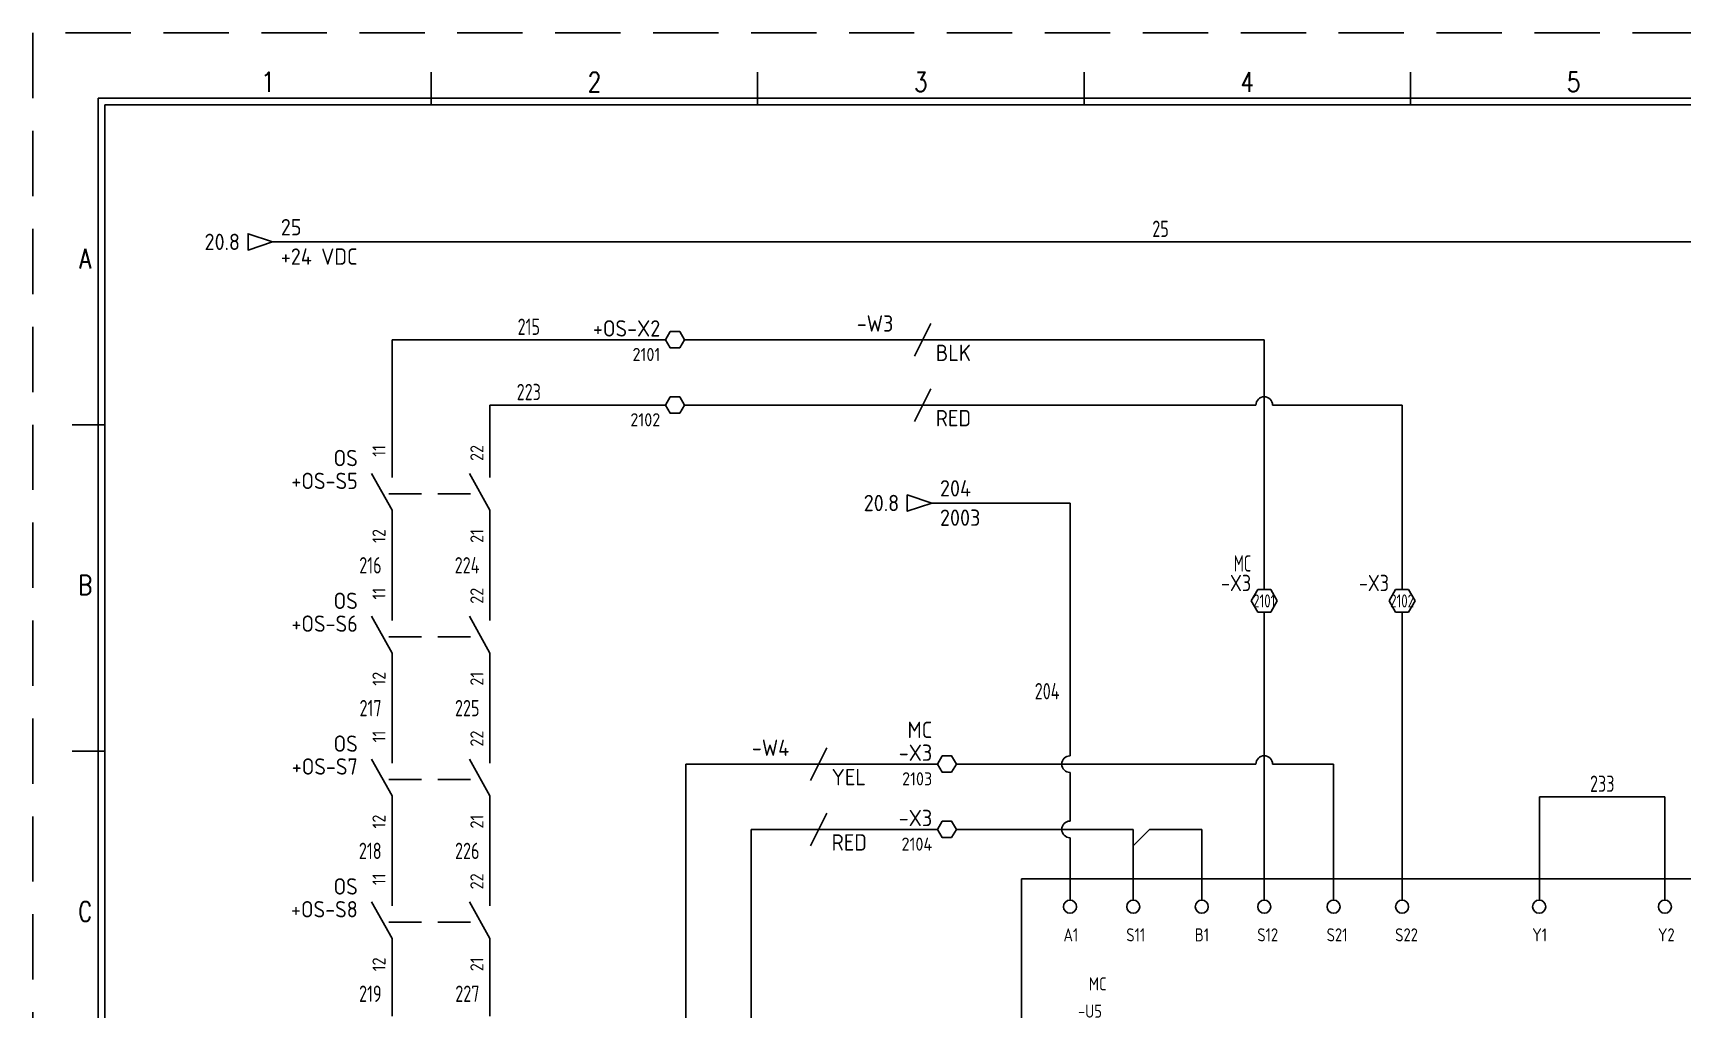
# Model space of a CAD drawing. Header units: millimetres. Extents: x 0 to 420, y 0 to 297.
# Drawn here: x 0 to 252.6, y 147.5 to 297 of the extents above; entities that cross this region are included whole.
import ezdxf
from ezdxf.enums import TextEntityAlignment as Align

# ---------------------------------------------------------------- set-up
doc = ezdxf.new("R2010")
doc.units = ezdxf.units.MM
doc.header["$LTSCALE"] = 10
doc.linetypes.add('DASHED', pattern=[0.75, 0.5, -0.25])
doc.linetypes.add('DASHEDX2', pattern=[1.5, 1, -0.5])
doc.layers.get('0').update_dxf_attribs({"linetype": 'CONTINUOUS'})
for name, color, linetype in [('BLK_1.0mm^2', 7, 'CONTINUOUS'), ('BLK_16.0mm^2', 9, 'CONTINUOUS'), ('BLU_1.0mm^2', 5, 'CONTINUOUS'), ('COMMENT', 4, 'CONTINUOUS'), ('DESC', 150, 'CONTINUOUS'), ('GRY_1.5mm^2', 9, 'CONTINUOUS'), ('LINK', 9, 'DASHED'), ('LOC', 8, 'CONTINUOUS'), ('MISC', 7, 'CONTINUOUS'), ('RED_0.5mm^2', 1, 'CONTINUOUS'), ('RED_1.0mm^2', 1, 'CONTINUOUS'), ('SYMS', 7, 'CONTINUOUS'), ('TAGS', 150, 'CONTINUOUS'), ('TERMS', 123, 'CONTINUOUS'), ('WIRENO', 72, 'CONTINUOUS'), ('WIREREF_DEST', 52, 'CONTINUOUS'), ('XREF', 7, 'CONTINUOUS'), ('YEL_1.0mm^2', 2, 'CONTINUOUS'), ('ZUWAKU', 7, 'CONTINUOUS')]:
    doc.layers.add(name, color=color, linetype=linetype)
doc.styles.get("Standard").update_dxf_attribs({"font": 'romans', "width": 0.8, "bigfont": 'extfont'})
doc.styles.add('WD_IEC', font='isocp2.shx', dxfattribs={"width": 0.9, "height": 4, "bigfont": 'extfont2.shx'})

# ---------------------------------------------------------------- blocks, each defined once
blk = doc.blocks.new('VDV1_28')
for centre in [(14.88, 72.25), (34.25, 72.25), (55.25, 72.25), (74.38, 72.25), (95.62, 72.25), (116.62, 72.25), (158.62, 72.25), (197.12, 72.25), (256.5, 72.25), (277.38, 72.25), (319.62, 72.25), (14.88, 8.5), (34, 8.5), (74.75, 8.5), (96, 8.5), (117, 8.5), (158.75, 8.5), (197.5, 8.5), (217.88, 8.5), (237.12, 8.5), (256.25, 8.5), (277.5, 8.5), (320, 8.5)]:
    blk.add_circle(centre, 2)
at = {"layer": 'BLK_16.0mm^2'}
blk.add_line((197.5, 6.5), (197.5, 6.5), dxfattribs=at)
at = {"layer": 'SYMS'}
for p, q in [((0, 80.75), (337, 80.75)), ((0, 0), (0, 80.75)), ((337, 80.75), (337, 0)), ((337, 0), (0, 0))]:
    blk.add_line(p, q, dxfattribs=at)
at = {"style": 'WD_IEC', "flags": 1}
for tag, p, height in [('X4TERM01', (12.88, 72.25), 0.256), ('X2TERM01', (14.88, 74.25), 0.256), ('X2TERM02', (34.25, 74.25), 0.256), ('X2TERM03', (55.25, 74.25), 0.256), ('X2TERM04', (74.38, 74.25), 0.256), ('X2TERM05', (95.62, 74.25), 0.256), ('X2TERM06', (116.62, 74.25), 0.256), ('X2TERM07', (158.62, 74.25), 0.256), ('X2TERM08', (197.12, 74.25), 0.256), ('X2TERM09', (256.5, 74.25), 0.256), ('X2TERM10', (277.38, 74.25), 0.256), ('X2TERM11', (319.62, 74.25), 0.256), ('X1TERM11', (321.62, 72.25), 0.256), ('XXX', (194.24, 36.51), 0.005), ('X4TERM12', (12.88, 8.5), 0.256), ('X8TERM12', (14.88, 6.5), 0.256), ('X8TERM13', (34, 6.5), 0.256), ('X8TERM14', (74.75, 6.5), 0.256), ('X8TERM15', (96, 6.5), 0.256), ('X8TERM16', (117, 6.5), 0.256), ('X8TERM17', (158.75, 6.5), 0.256), ('X8TERM18', (197.5, 6.5), 0.256), ('X8TERM19', (217.88, 6.5), 0.256), ('X8TERM20', (237.12, 6.5), 0.256), ('X8TERM21', (256.25, 6.5), 0.256), ('X8TERM22', (277.5, 6.5), 0.256), ('X8TERM23', (320, 6.5), 0.256), ('X1TERM23', (322, 8.5), 0.256), ('FAMILY', (0, 0), 0.02), ('CAT', (0, 0), 0.02), ('MFG', (0, 0), 0.02), ('ASSYCODE', (0, 0), 0.02)]:
    blk.add_attdef(tag, p, '', height=height, dxfattribs=at)
at = {"style": 'WD_IEC'}
for tag, p in [('DESC1', (345.5, 44.62)), ('DESC2', (345.5, 38.25)), ('INST', (346.29, 29.39)), ('LOC', (347.11, 23.3))]:
    blk.add_attdef(tag, p, '', height=4, dxfattribs=at)
blk.add_attdef('TAG1', text='', height=4, dxfattribs=at).set_placement((21, 38.25), align=Align.CENTER)
at = {"layer": 'SYMS', "style": 'WD_IEC'}
for tag, p in [('TERM01', (12.88, 61.62)), ('TERM02', (32.12, 61.62)), ('TERM03', (53.12, 61.62)), ('TERM04', (72.25, 61.62)), ('TERM05', (93.5, 61.62)), ('TERM06', (114.5, 61.62)), ('TERM07', (156.5, 61.62)), ('TERM08', (195, 61.62)), ('TERM09', (247.95, 61.62)), ('TERM10', (268.83, 61.62)), ('TERM11', (310.62, 61.62)), ('TERM12', (10.62, 14.88)), ('TERM13', (29.75, 14.88)), ('TERM14', (63.88, 14.88)), ('TERM15', (92.12, 14.88)), ('TERM16', (113.12, 14.88)), ('TERM17', (156.62, 14.88)), ('TERM18', (195.38, 14.88)), ('TERM19', (214.27, 14.88)), ('TERM20', (233.52, 14.88)), ('TERM21', (253.43, 14.88)), ('TERM22', (274.08, 14.88)), ('TERM23', (317.88, 14.88))]:
    blk.add_attdef(tag, p, '', height=4, dxfattribs=at)
blk = doc.blocks.new('VSW21')
for p, q in [((0, 7.5), (0, 2.5)), ((0, -2.5), (-3.125, 3.125)), ((0, -2.5), (0, -7.5))]:
    blk.add_line(p, q)
at = {"style": 'WD_IEC'}
for tag, p in [('INST', (-5.25, 7.75)), ('LOC', (-5.25, 4.25)), ('TAG2', (-5.25, 0.75)), ('XREF', (-5.25, -3.75)), ('DESC1', (-5.25, -7.6)), ('DESC2', (-5.25, -11.1)), ('DESC3', (-5.25, -14.6))]:
    blk.add_attdef(tag, text='', height=2.5, dxfattribs=at).set_placement(p, align=Align.RIGHT)
at = {"style": 'WD_IEC', "flags": 1}
for tag, p, height in [('X2TERM01', (0, 7.5), 0.32), ('X4LINK', (-2, 0), 0.32), ('X1LINK', (-0.5, 0), 0.32), ('CONTACT', (4, -3.5), 1), ('FAMILY', (4, -5), 1), ('X8TERM02', (0, -7.5), 0.32)]:
    blk.add_attdef(tag, p, '', height=height, dxfattribs=at)
at = {"style": 'WD_IEC'}
blk.add_attdef('TERM01', text='', height=2, rotation=90, dxfattribs=at).set_placement((-1, 7.5), align=Align.RIGHT)
blk.add_attdef('TERM02', (-1, -7.5), '', height=2, rotation=90, dxfattribs=at)
blk = doc.blocks.new('VSW11')
for p, q in [((0, 7.5), (0, 2.5)), ((0, -2.5), (-3.125, 3.125)), ((0, -2.5), (0, -7.5))]:
    blk.add_line(p, q)
at = {"style": 'WD_IEC'}
for tag, p in [('INST', (-5.25, 7.75)), ('LOC', (-5.25, 4.25)), ('TAG1', (-5.25, 0.75)), ('DESC1', (-5.25, -12.85)), ('DESC2', (-5.25, -16.35)), ('DESC3', (-5.25, -19.85))]:
    blk.add_attdef(tag, text='', height=2.5, dxfattribs=at).set_placement(p, align=Align.RIGHT)
at = {"style": 'WD_IEC', "flags": 1}
for tag, p, height in [('X2TERM01', (0, 7.5), 0.32), ('CONTACT', (0.5, 4.5), 1), ('X1LINK', (-0.5, 0), 0.32), ('ASSYCODE', (1, -4), 1), ('FAMILY', (1, -5.5), 1), ('X8TERM02', (0, -7.5), 0.32), ('CATDESC', (1, -7), 1)]:
    blk.add_attdef(tag, p, '', height=height, dxfattribs=at)
at = {"style": 'WD_IEC'}
blk.add_attdef('TERM01', text='', height=2, rotation=90, dxfattribs=at).set_placement((-1, 7.5), align=Align.RIGHT)
blk.add_attdef('TERM02', (-1, -7.5), '', height=2, rotation=90, dxfattribs=at)
at = {"style": 'WD_IEC', "flags": 9}
for tag, p in [('MFG', (-5.75, -2.75)), ('CAT', (-5.75, -5.25))]:
    blk.add_attdef(tag, text='', height=1.5, dxfattribs=at).set_placement(p, align=Align.RIGHT)
at = {"lineweight": 15, "style": 'WD_IEC'}
blk.add_attdef('XREF', text='', height=2.5, dxfattribs=at).set_placement((-5.25, -8.85), align=Align.RIGHT)
blk = doc.blocks.new('HW02')
for p, q in [((-1.25, -2.5), (1.25, 2.5)), ((1.25, 0), (-1.25, 0))]:
    blk.add_line(p, q)
at = {"style": 'WD_IEC', "flags": 1}
for tag, height, p in [('INST', 2.5, (-4.5, 8.25)), ('LOC', 2.5, (-4.5, 4.75)), ('XREF', 2.7, (-4.5, -3.75)), ('DESC1', 2.5, (-4.5, -7.75)), ('DESC2', 2.5, (-4.5, -11.25)), ('DESC3', 2.5, (-4.5, -14.75))]:
    blk.add_attdef(tag, text='', height=height, dxfattribs=at).set_placement(p, align=Align.RIGHT)
at = {"style": 'WD_IEC'}
blk.add_attdef('TAG2', text='', height=2.5, dxfattribs=at).set_placement((-4.5, 1.25), align=Align.RIGHT)
at = {"style": 'WD_IEC', "flags": 1}
for tag, p, height in [('X4TERM01', (-1.25, 0), 0.36), ('X2LINK', (0, 1), 0.32), ('X1TERM01', (1.25, 0), 0.36), ('X8LINK', (0, -1), 0.32), ('FAMILY', (3.06, -11.76), 1)]:
    blk.add_attdef(tag, p, '', height=height, dxfattribs=at)
at = {"style": 'WD_IEC'}
blk.add_attdef('RATING1', text='', height=2.5, dxfattribs=at).set_placement((2, -2), align=Align.MIDDLE_LEFT)
blk = doc.blocks.new('HW01')
for p, q in [((-1.25, -2.5), (1.25, 2.5)), ((1.25, 0), (-1.25, 0))]:
    blk.add_line(p, q)
at = {"style": 'WD_IEC', "flags": 1}
for tag, height, p in [('INST', 2.5, (-4.5, 8.25)), ('LOC', 2.5, (-4.5, 4.75)), ('XREF', 2.7, (-4.5, -3.75)), ('DESC1', 2.5, (-4.5, -7.75)), ('DESC2', 2.5, (-4.5, -11.25)), ('DESC3', 2.5, (-4.5, -14.75))]:
    blk.add_attdef(tag, text='', height=height, dxfattribs=at).set_placement(p, align=Align.RIGHT)
at = {"style": 'WD_IEC'}
blk.add_attdef('TAG1', text='', height=2.5, dxfattribs=at).set_placement((-4.5, 1.25), align=Align.RIGHT)
at = {"style": 'WD_IEC', "flags": 1}
for tag, p, height in [('X4TERM01', (-1.25, 0), 0.36), ('X2LINK', (0, 1), 0.32), ('X1TERM01', (1.25, 0), 0.36), ('X8LINK', (0, -1), 0.32), ('MFG', (3.06, -7.26), 1), ('ASSYCODE', (3.06, -10.26), 1), ('CAT', (3.06, -8.76), 1), ('FAMILY', (3.06, -11.76), 1), ('CATDESC', (3.06, -13.26), 1)]:
    blk.add_attdef(tag, p, '', height=height, dxfattribs=at)
at = {"style": 'WD_IEC'}
blk.add_attdef('RATING1', text='', height=2.5, dxfattribs=at).set_placement((2, -2), align=Align.MIDDLE_LEFT)
blk = doc.blocks.new('HA1D3')
blk.add_lwpolyline([(0, 0), (-3.75, -1.25), (-3.75, 1.25)], close=True)
at = {"style": 'WD_IEC', "flags": 1}
blk.add_attdef('SIGCODE', text='', height=1, dxfattribs=at).set_placement((-2.5, 1.8), align=Align.RIGHT)
at = {"style": 'WD_IEC'}
for tag, p, height, flags in [('WIRENO', (1.25, 1), 2.5, 8), ('X1TERM01', (0, 0), 0.32, 1)]:
    blk.add_attdef(tag, p, '', height=height, dxfattribs=dict(at, flags=flags))
blk.add_attdef('XREF', text='', height=2.5, dxfattribs=at).set_placement((-5, 0), align=Align.MIDDLE_RIGHT)
blk.add_attdef('DESC1', text='', height=2.5, dxfattribs=at).set_placement((1.25, -1), align=Align.TOP_LEFT)
blk = doc.blocks.new('HT0003')
blk.add_lwpolyline([(0.72, -1.25), (1.44, 0), (0.72, 1.25), (-0.72, 1.25), (-1.44, 0), (-0.72, -1.25)], close=True)
at = {"style": 'WD_IEC', "flags": 1}
for tag, p, height in [('ASSYCODE', (2.75, 10.75), 1), ('CATDESC', (2.75, 9.25), 1), ('MFG', (2.75, 7.25), 1.5), ('CAT', (2.75, 4.75), 1.5), ('X2PIN01', (0, 2.25), 0.4), ('X4TERM01', (-1.44, 0), 0.32), ('X4PIN01', (-1.25, 1), 0.4), ('X4TERMDESC01', (-1.25, 0.5), 0.4), ('X2TERM01', (0, 1.25), 0.32), ('X2TERMDESC01', (0, 1.75), 0.4), ('X8PIN01', (0, -0.25), 0.4), ('X1PIN01', (1.25, 1), 0.4), ('X1TERMDESC01', (1.25, 0.5), 0.4), ('X1TERM01', (1.44, 0), 0.32), ('X8TERM01', (0, -1.25), 0.32), ('X8TERMDESC01', (0, -0.75), 0.4), ('LINKTERM', (0, -2), 0.4), ('STRIPSEQ', (0, -3), 0.4)]:
    blk.add_attdef(tag, p, '', height=height, dxfattribs=at)
at = {"style": 'WD_IEC'}
for tag, p in [('INST', (-2.25, 7.5)), ('LOC', (-2.25, 4))]:
    blk.add_attdef(tag, text='', height=2.5, dxfattribs=at).set_placement(p, align=Align.RIGHT)
at = {"style": 'WD_IEC', "flags": 8}
for tag, height, p in [('TAGSTRIP', 2.5, (-2.25, 0.5)), ('TERM01', 2, (-2.25, -3.25))]:
    blk.add_attdef(tag, text='', height=height, dxfattribs=at).set_placement(p, align=Align.RIGHT)
blk = doc.blocks.new('WD_WNH')
at = {"linetype": 'Continuous', "style": 'WD_IEC', "width": 0.8}
blk.add_attdef('WIRENO', text='', height=2.5, dxfattribs=at).set_placement((0, 0.75), align=Align.CENTER)
at = {"style": 'WD_IEC', "flags": 1}
for tag, p in [('W08USER', (0, 0.375)), ('W04USER', (0, 0.875)), ('W05USER', (0, 0.75)), ('W09USER', (0, 0.25)), ('W03USER', (0, 1)), ('W06USER', (0, 0.625)), ('W07USER', (0, 0.5)), ('W02USER', (0, 1.125)), ('W01USER', (0, 1.25)), ('W10USER', (0, 0.125))]:
    blk.add_attdef(tag, text='', height=0.08, dxfattribs=at).set_placement(p, align=Align.CENTER)
blk = doc.blocks.new('WD_WNV')
at = {"linetype": 'Continuous', "style": 'WD_IEC', "width": 0.8}
blk.add_attdef('WIRENO', text='', height=2.5, dxfattribs=at).set_placement((-1.6, 0), align=Align.MIDDLE_RIGHT)
at = {"style": 'WD_IEC', "flags": 1}
for tag, p in [('W08USER', (-1, 0.375)), ('W04USER', (-1, 0.875)), ('W05USER', (-1, 0.75)), ('W09USER', (-1, 0.25)), ('W03USER', (-1, 1)), ('W06USER', (-1, 0.625)), ('W07USER', (-1, 0.5)), ('W02USER', (-1, 1.125)), ('W01USER', (-1, 1.25)), ('W10USER', (-1, 0.125))]:
    blk.add_attdef(tag, text='', height=0.08, dxfattribs=at).set_placement(p, align=Align.CENTER)
blk = doc.blocks.new('JIS_border_a3(L)')
at = {"layer": 'ZUWAKU', "color": 5, "linetype": 'DASHEDX2'}
for p, q in [((420, 297), (0, 297)), ((0, 297), (0, 0))]:
    blk.add_line(p, q, dxfattribs=at)
at = {"layer": 'ZUWAKU'}
for p, q in [((61, 286), (61, 291)), ((111, 286), (111, 291)), ((161, 286), (161, 291)), ((211, 286), (211, 291)), ((11, 237), (6, 237)), ((11, 187), (6, 187))]:
    blk.add_line(p, q, dxfattribs=at)
at = {"layer": 'ZUWAKU', "color": 5}
for p, q in [((10, 287), (10, 10)), ((410, 287), (10, 287)), ((11, 286), (11, 11)), ((409, 286), (11, 286))]:
    blk.add_line(p, q, dxfattribs=at)
at = {"layer": 'COMMENT', "width": 0.8}
for s, p in [('1', (36, 289.5)), ('2', (86, 289.5)), ('3', (136, 289.5)), ('4', (186, 289.5)), ('5', (236, 289.5)), ('A', (8, 262.43)), ('B', (8, 212.43)), ('C', (8, 162.43))]:
    blk.add_text(s, height=3, dxfattribs=at).set_placement(p, align=Align.MIDDLE)
blk = doc.blocks.new('VT0003')
for p, q in [((-1, 1.73), (-2, 0)), ((-2, 0), (-1, -1.73)), ((1, 1.73), (-1, 1.73)), ((2, 0), (1, 1.73)), ((1, -1.73), (2, 0)), ((-1, -1.73), (1, -1.73))]:
    blk.add_line(p, q)
at = {"style": 'WD_IEC', "width": 0.7}
for tag, p in [('INST', (-2, 7.5)), ('LOC', (-2, 4.5))]:
    blk.add_attdef(tag, text='', height=2.5, dxfattribs=at).set_placement(p, align=Align.RIGHT)
at = {"linetype": 'Continuous', "style": 'WD_IEC'}
for tag, height, width, flags, p in [('TAGSTRIP', 2.5, 0.9, 8, (-2, 1.5)), ('MFG', 0.25, 0.8, 1, (-2, -2.5)), ('ASSYCODE', 0.25, 0.8, 1, (-2, -3.5)), ('CAT', 0.25, 0.8, 1, (-2, -3))]:
    blk.add_attdef(tag, text='', height=height, dxfattribs=dict(at, width=width, flags=flags)).set_placement(p, align=Align.RIGHT)
at = {"linetype": 'Continuous', "style": 'WD_IEC', "width": 0.8, "flags": 8}
blk.add_attdef('TERM01', text='', height=2, dxfattribs=at).set_placement((0, 0), align=Align.MIDDLE_CENTER)
at = {"style": 'WD_IEC', "flags": 1}
for tag, p, height in [('X4TERM01', (-2, 0), 0.256), ('X4TERMDESC01', (-1.88, -0.37), 0.4), ('X2TERM01', (0, 1.73), 0.256), ('X2TERMDESC01', (0.15, 1.21), 0.4), ('X2PIN01', (0.52, 1.34), 0.4), ('X1PIN01', (1.39, 0.26), 0.4), ('X1TERMDESC01', (1.88, -0.39), 0.4), ('X1TERM01', (2, 0), 0.256), ('X4PIN01', (-1.82, -0.6), 0.4), ('X8TERM01', (0, -1.73), 0.256), ('X8TERMDESC01', (0, -2.11), 0.4), ('X8PIN01', (0.41, -1.54), 0.4), ('LINKTERM', (1.52, -1.15), 0.4), ('STRIPSEQ', (2.52, -3.93), 0.4)]:
    blk.add_attdef(tag, p, '', height=height, dxfattribs=at)
blk = doc.blocks.new('HT0_184')
for p, q in [((0, 0), (-2.5, 0)), ((0, 0), (0, -2.5)), ((0, -2.5), (2.5, 0))]:
    blk.add_line(p, q)
at = {"style": 'WD_IEC', "flags": 1}
for tag, p in [('X4TERM01', (-2.5, 0)), ('X1TERM01', (2.5, 0)), ('X8TERM01', (0, -2.5)), ('WDWSEQ', (1.53, -1.26))]:
    blk.add_attdef(tag, p, '', height=0.4, dxfattribs=at)

msp = doc.modelspace()

# ---------------------------------------------------------------- linework, layer by layer
at = {"layer": 'BLK_1.0mm^2'}
for p, q in [((99.78, 250), (135.04, 250)), ((137.54, 250), (188.6, 250))]:
    msp.add_line(p, q, dxfattribs=at)
at = {"layer": 'BLU_1.0mm^2'}
msp.add_line((36.71, 265), (308.72, 265), dxfattribs=at)
at = {"layer": 'GRY_1.5mm^2'}
for p, q in [((188.6, 250), (188.6, 211.73)), ((158.85, 225), (137.68, 225)), ((158.85, 186.27), (158.85, 225)), ((188.6, 208.27), (188.6, 164.16)), ((209.72, 164.16), (209.72, 208.27)), ((187.33, 185.01), (141.44, 185.01)), ((189.87, 185.01), (199.22, 185.01)), ((199.22, 185.01), (199.22, 164.16)), ((158.85, 176.27), (158.85, 183.73)), ((230.79, 180), (230.79, 164.16)), ((249.97, 180), (230.79, 180)), ((249.97, 164.16), (249.97, 180)), ((166.04, 175.01), (141.44, 175.01)), ((179.04, 175.01), (171.04, 175.01)), ((179.04, 175.01), (179.04, 164.16)), ((158.85, 164.16), (158.85, 173.73)), ((168.54, 164.16), (168.54, 172.51))]:
    msp.add_line(p, q, dxfattribs=at)
for centre, start, end in [((158.85, 185), 90, 270), ((188.6, 185.01), 0, 180), ((158.85, 175), 90, 270)]:
    msp.add_arc(centre, 1.27, start, end, dxfattribs=at)
at = {"layer": 'LINK'}
for points in [[(54.5, 226.39), (68, 226.39)], [(54.5, 204.52), (68, 204.52)], [(54.5, 182.64), (68, 182.64)], [(54.5, 160.77), (68, 160.77)]]:
    msp.add_lwpolyline(points, dxfattribs=at)
at = {"layer": 'RED_0.5mm^2'}
for p, q in [((55, 250), (55, 233.89)), ((55, 250), (96.89, 250)), ((70, 240), (70, 233.89)), ((96.89, 240), (70, 240)), ((55, 218.89), (55, 212.02)), ((70, 218.89), (70, 212.02)), ((55, 197.02), (55, 190.14)), ((70, 197.02), (70, 190.14)), ((55, 175.14), (55, 168.27)), ((70, 175.14), (70, 168.27)), ((55, 153.27), (55, 146.39)), ((70, 153.27), (70, 146.39))]:
    msp.add_line(p, q, dxfattribs=at)
at = {"layer": 'RED_1.0mm^2'}
for p, q in [((99.78, 240), (135.04, 240)), ((137.54, 240), (187.33, 240)), ((189.87, 240), (209.72, 240)), ((209.72, 211.73), (209.72, 240)), ((110, 65), (110, 175.01)), ((119.09, 175.01), (110, 175.01)), ((138.56, 175.01), (121.59, 175.01))]:
    msp.add_line(p, q, dxfattribs=at)
msp.add_arc((188.6, 240), 1.27, 0, 180, dxfattribs=at)
at = {"layer": 'YEL_1.0mm^2'}
for p, q in [((100, 75), (100, 185.01)), ((119.09, 185.01), (100, 185.01)), ((138.56, 185.01), (121.59, 185.01))]:
    msp.add_line(p, q, dxfattribs=at)

# ---------------------------------------------------------------- block references
msp.add_blockref('JIS_border_a3(L)', (0, 0))
at = {"layer": 'GRY_1.5mm^2'}
msp.add_blockref('HT0_184', (168.54, 175.01), dxfattribs=at)
at = {"layer": 'SYMS'}
ref = msp.add_blockref('HA1D3', (36.71, 265), dxfattribs=at)
ref.add_attrib('WIRENO', '25', (37.96, 266), dxfattribs={"layer": 'WIREREF_DEST', "height": 2.5, "style": 'WD_IEC', "flags": 8})
ref.add_attrib('DESC1', '+24 VDC', dxfattribs={"layer": 'DESC', "height": 2.5, "style": 'WD_IEC'}).set_placement((37.96, 264), align=Align.TOP_LEFT)
ref.add_attrib('XREF', '20.8', dxfattribs={"layer": 'XREF', "height": 2.5, "style": 'WD_IEC'}).set_placement((31.71, 265), align=Align.MIDDLE_RIGHT)
ref = msp.add_blockref('HT0003', (98.34, 250), dxfattribs=at)
ref.add_attrib('TAGSTRIP', '+OS-X2', dxfattribs={"layer": 'TAGS', "height": 2.5, "style": 'WD_IEC', "flags": 8}).set_placement((96.09, 250.5), align=Align.RIGHT)
ref.add_attrib('TERM01', '2101', dxfattribs={"layer": 'TERMS', "height": 2, "style": 'WD_IEC', "flags": 8}).set_placement((96.09, 246.75), align=Align.RIGHT)
ref = msp.add_blockref('HW01', (136.29, 250), dxfattribs=at)
ref.add_attrib('TAG1', '-W3', dxfattribs={"layer": 'TAGS', "height": 2.5, "style": 'WD_IEC'}).set_placement((131.79, 251.25), align=Align.RIGHT)
ref.add_attrib('RATING1', 'BLK', dxfattribs={"layer": 'MISC', "height": 2.5, "style": 'WD_IEC'}).set_placement((138.29, 248), align=Align.MIDDLE_LEFT)
ref = msp.add_blockref('HW02', (136.29, 240), dxfattribs=at)
ref.add_attrib('RATING1', 'RED', dxfattribs={"layer": 'MISC', "height": 2.5, "style": 'WD_IEC'}).set_placement((138.29, 238), align=Align.MIDDLE_LEFT)
ref = msp.add_blockref('HT0003', (98.34, 240), dxfattribs=at)
ref.add_attrib('TERM01', '2102', dxfattribs={"layer": 'TERMS', "height": 2, "style": 'WD_IEC', "flags": 8}).set_placement((96.09, 236.75), align=Align.RIGHT)
ref = msp.add_blockref('VSW11', (55, 226.39), dxfattribs=at)
ref.add_attrib('TAG1', '+OS-S5', dxfattribs={"layer": 'TAGS', "height": 2.5, "style": 'WD_IEC'}).set_placement((49.75, 227.14), align=Align.RIGHT)
ref.add_attrib('LOC', 'OS', dxfattribs={"layer": 'LOC', "height": 2.5, "style": 'WD_IEC'}).set_placement((49.75, 230.64), align=Align.RIGHT)
ref.add_attrib('TERM01', '11', dxfattribs={"layer": 'TERMS', "height": 2, "rotation": 90, "style": 'WD_IEC'}).set_placement((54, 233.89), align=Align.RIGHT)
ref.add_attrib('TERM02', '12', (54, 218.89), dxfattribs={"layer": 'TERMS', "height": 2, "rotation": 90, "style": 'WD_IEC'})
ref = msp.add_blockref('VSW21', (70, 226.39), dxfattribs=at)
ref.add_attrib('TERM01', '22', dxfattribs={"layer": 'TERMS', "height": 2, "rotation": 90, "style": 'WD_IEC'}).set_placement((69, 233.89), align=Align.RIGHT)
ref.add_attrib('TERM02', '21', (69, 218.89), dxfattribs={"layer": 'TERMS', "height": 2, "rotation": 90, "style": 'WD_IEC'})
ref = msp.add_blockref('HA1D3', (137.68, 225), dxfattribs=at)
ref.add_attrib('WIRENO', '204', (138.93, 226), dxfattribs={"layer": 'WIREREF_DEST', "height": 2.5, "style": 'WD_IEC', "flags": 8})
ref.add_attrib('DESC1', '2003', dxfattribs={"layer": 'DESC', "height": 2.5, "style": 'WD_IEC'}).set_placement((138.93, 224), align=Align.TOP_LEFT)
ref.add_attrib('XREF', '20.8', dxfattribs={"layer": 'XREF', "height": 2.5, "style": 'WD_IEC'}).set_placement((132.68, 225), align=Align.MIDDLE_RIGHT)
ref = msp.add_blockref('VT0003', (188.6, 210), dxfattribs=at)
ref.add_attrib('TAGSTRIP', '-X3', dxfattribs={"layer": 'TAGS', "linetype": 'Continuous', "height": 2.5, "style": 'WD_IEC', "width": 0.9, "flags": 8}).set_placement((186.6, 211.5), align=Align.RIGHT)
ref.add_attrib('TERM01', '2101', dxfattribs={"layer": 'TERMS', "linetype": 'Continuous', "height": 2, "style": 'WD_IEC', "width": 0.8, "flags": 8}).set_placement((188.6, 210), align=Align.MIDDLE_CENTER)
ref.add_attrib('LOC', 'MC', dxfattribs={"layer": 'LOC', "height": 2.5, "style": 'WD_IEC', "width": 0.7}).set_placement((186.6, 214.5), align=Align.RIGHT)
ref = msp.add_blockref('VT0003', (209.72, 210), dxfattribs=at)
ref.add_attrib('TAGSTRIP', '-X3', dxfattribs={"layer": 'TAGS', "linetype": 'Continuous', "height": 2.5, "style": 'WD_IEC', "width": 0.9, "flags": 8}).set_placement((207.72, 211.5), align=Align.RIGHT)
ref.add_attrib('TERM01', '2102', dxfattribs={"layer": 'TERMS', "linetype": 'Continuous', "height": 2, "style": 'WD_IEC', "width": 0.8, "flags": 8}).set_placement((209.72, 210), align=Align.MIDDLE_CENTER)
ref = msp.add_blockref('VSW11', (55, 204.52), dxfattribs=at)
ref.add_attrib('TAG1', '+OS-S6', dxfattribs={"layer": 'TAGS', "height": 2.5, "style": 'WD_IEC'}).set_placement((49.75, 205.27), align=Align.RIGHT)
ref.add_attrib('LOC', 'OS', dxfattribs={"layer": 'LOC', "height": 2.5, "style": 'WD_IEC'}).set_placement((49.75, 208.77), align=Align.RIGHT)
ref.add_attrib('TERM01', '11', dxfattribs={"layer": 'TERMS', "height": 2, "rotation": 90, "style": 'WD_IEC'}).set_placement((54, 212.02), align=Align.RIGHT)
ref.add_attrib('TERM02', '12', (54, 197.02), dxfattribs={"layer": 'TERMS', "height": 2, "rotation": 90, "style": 'WD_IEC'})
ref = msp.add_blockref('VSW21', (70, 204.52), dxfattribs=at)
ref.add_attrib('TERM01', '22', dxfattribs={"layer": 'TERMS', "height": 2, "rotation": 90, "style": 'WD_IEC'}).set_placement((69, 212.02), align=Align.RIGHT)
ref.add_attrib('TERM02', '21', (69, 197.02), dxfattribs={"layer": 'TERMS', "height": 2, "rotation": 90, "style": 'WD_IEC'})
ref = msp.add_blockref('VSW11', (55, 182.64), dxfattribs=at)
ref.add_attrib('TAG1', '+OS-S7', dxfattribs={"layer": 'TAGS', "height": 2.5, "style": 'WD_IEC'}).set_placement((49.75, 183.39), align=Align.RIGHT)
ref.add_attrib('LOC', 'OS', dxfattribs={"layer": 'LOC', "height": 2.5, "style": 'WD_IEC'}).set_placement((49.75, 186.89), align=Align.RIGHT)
ref.add_attrib('TERM01', '11', dxfattribs={"layer": 'TERMS', "height": 2, "rotation": 90, "style": 'WD_IEC'}).set_placement((54, 190.14), align=Align.RIGHT)
ref.add_attrib('TERM02', '12', (54, 175.14), dxfattribs={"layer": 'TERMS', "height": 2, "rotation": 90, "style": 'WD_IEC'})
ref = msp.add_blockref('VSW21', (70, 182.64), dxfattribs=at)
ref.add_attrib('TERM01', '22', dxfattribs={"layer": 'TERMS', "height": 2, "rotation": 90, "style": 'WD_IEC'}).set_placement((69, 190.14), align=Align.RIGHT)
ref.add_attrib('TERM02', '21', (69, 175.14), dxfattribs={"layer": 'TERMS', "height": 2, "rotation": 90, "style": 'WD_IEC'})
ref = msp.add_blockref('HT0003', (140, 185), dxfattribs=at)
ref.add_attrib('TAGSTRIP', '-X3', dxfattribs={"layer": 'TAGS', "height": 2.5, "style": 'WD_IEC', "flags": 8}).set_placement((137.75, 185.5), align=Align.RIGHT)
ref.add_attrib('LOC', 'MC', dxfattribs={"layer": 'LOC', "height": 2.5, "style": 'WD_IEC'}).set_placement((137.75, 189), align=Align.RIGHT)
ref.add_attrib('TERM01', '2103', dxfattribs={"layer": 'TERMS', "height": 2, "style": 'WD_IEC', "flags": 8}).set_placement((137.75, 181.75), align=Align.RIGHT)
ref = msp.add_blockref('HW01', (120.34, 185.01), dxfattribs=at)
ref.add_attrib('TAG1', '-W4', dxfattribs={"layer": 'TAGS', "height": 2.5, "style": 'WD_IEC'}).set_placement((115.84, 186.26), align=Align.RIGHT)
ref.add_attrib('RATING1', 'YEL', dxfattribs={"layer": 'MISC', "height": 2.5, "style": 'WD_IEC'}).set_placement((122.34, 183.01), align=Align.MIDDLE_LEFT)
ref = msp.add_blockref('HW02', (120.34, 175.01), dxfattribs=at)
ref.add_attrib('RATING1', 'RED', dxfattribs={"layer": 'MISC', "height": 2.5, "style": 'WD_IEC'}).set_placement((122.34, 173.01), align=Align.MIDDLE_LEFT)
ref = msp.add_blockref('HT0003', (140, 175), dxfattribs=at)
ref.add_attrib('TAGSTRIP', '-X3', dxfattribs={"layer": 'TAGS', "height": 2.5, "style": 'WD_IEC', "flags": 8}).set_placement((137.75, 175.5), align=Align.RIGHT)
ref.add_attrib('TERM01', '2104', dxfattribs={"layer": 'TERMS', "height": 2, "style": 'WD_IEC', "flags": 8}).set_placement((137.75, 171.75), align=Align.RIGHT)
ref = msp.add_blockref('VSW11', (55, 160.77), dxfattribs=at)
ref.add_attrib('TAG1', '+OS-S8', dxfattribs={"layer": 'TAGS', "height": 2.5, "style": 'WD_IEC'}).set_placement((49.75, 161.52), align=Align.RIGHT)
ref.add_attrib('LOC', 'OS', dxfattribs={"layer": 'LOC', "height": 2.5, "style": 'WD_IEC'}).set_placement((49.75, 165.02), align=Align.RIGHT)
ref.add_attrib('TERM01', '11', dxfattribs={"layer": 'TERMS', "height": 2, "rotation": 90, "style": 'WD_IEC'}).set_placement((54, 168.27), align=Align.RIGHT)
ref.add_attrib('TERM02', '12', (54, 153.27), dxfattribs={"layer": 'TERMS', "height": 2, "rotation": 90, "style": 'WD_IEC'})
ref = msp.add_blockref('VSW21', (70, 160.77), dxfattribs=at)
ref.add_attrib('TERM01', '22', dxfattribs={"layer": 'TERMS', "height": 2, "rotation": 90, "style": 'WD_IEC'}).set_placement((69, 168.27), align=Align.RIGHT)
ref.add_attrib('TERM02', '21', (69, 153.27), dxfattribs={"layer": 'TERMS', "height": 2, "rotation": 90, "style": 'WD_IEC'})
ref = msp.add_blockref('VDV1_28', (151.41, 127.04), dxfattribs=dict(at, xscale=0.5, yscale=0.5, zscale=0.5))
ref.add_attrib('TERM23', 'Y44', (310.35, 134.48), dxfattribs={"layer": 'TERMS', "height": 2, "style": 'WD_IEC', "width": 0.9})
ref.add_attrib('TERM22', '24', (288.45, 134.48), dxfattribs={"layer": 'TERMS', "height": 2, "style": 'WD_IEC', "width": 0.9})
ref.add_attrib('TERM21', '14', (278.12, 134.48), dxfattribs={"layer": 'TERMS', "height": 2, "style": 'WD_IEC', "width": 0.9})
ref.add_attrib('TERM20', 'S32', (268.17, 134.48), dxfattribs={"layer": 'TERMS', "height": 2, "style": 'WD_IEC', "width": 0.9})
ref.add_attrib('TERM19', 'S31', (258.55, 134.48), dxfattribs={"layer": 'TERMS', "height": 2, "style": 'WD_IEC', "width": 0.9})
ref.add_attrib('TERM18', 'Y4', (249.1, 134.48), dxfattribs={"layer": 'TERMS', "height": 2, "style": 'WD_IEC', "width": 0.9})
ref.add_attrib('TERM17', 'Y3', (229.72, 134.48), dxfattribs={"layer": 'TERMS', "height": 2, "style": 'WD_IEC', "width": 0.9})
ref.add_attrib('TERM16', 'S34', (207.97, 134.48), dxfattribs={"layer": 'TERMS', "height": 2, "style": 'WD_IEC', "width": 0.9})
ref.add_attrib('TERM15', 'S42', (197.47, 134.48), dxfattribs={"layer": 'TERMS', "height": 2, "style": 'WD_IEC', "width": 0.9})
ref.add_attrib('TERM14', 'S33/34', (183.35, 134.48), dxfattribs={"layer": 'TERMS', "height": 2, "style": 'WD_IEC', "width": 0.9})
ref.add_attrib('TERM13', 'PE', (166.29, 134.48), dxfattribs={"layer": 'TERMS', "height": 2, "style": 'WD_IEC', "width": 0.9})
ref.add_attrib('TERM12', 'A2', (156.72, 134.48), dxfattribs={"layer": 'TERMS', "height": 2, "style": 'WD_IEC', "width": 0.9})
ref.add_attrib('TERM11', 'Y33/34', (306.72, 157.85), dxfattribs={"layer": 'TERMS', "height": 2, "style": 'WD_IEC', "width": 0.9})
ref.add_attrib('TERM10', '23', (285.82, 157.85), dxfattribs={"layer": 'TERMS', "height": 2, "style": 'WD_IEC', "width": 0.9})
ref.add_attrib('TERM09', '13', (275.39, 157.85), dxfattribs={"layer": 'TERMS', "height": 2, "style": 'WD_IEC', "width": 0.9})
ref.add_attrib('TERM08', 'Y2', (248.91, 157.85), dxfattribs={"layer": 'TERMS', "height": 2, "style": 'WD_IEC', "width": 0.9})
ref.add_attrib('TERM07', 'Y1', (229.66, 157.85), dxfattribs={"layer": 'TERMS', "height": 2, "style": 'WD_IEC', "width": 0.9})
ref.add_attrib('TERM06', 'S22', (208.66, 157.85), dxfattribs={"layer": 'TERMS', "height": 2, "style": 'WD_IEC', "width": 0.9})
ref.add_attrib('TERM05', 'S21', (198.16, 157.85), dxfattribs={"layer": 'TERMS', "height": 2, "style": 'WD_IEC', "width": 0.9})
ref.add_attrib('TERM04', 'S12', (187.54, 157.85), dxfattribs={"layer": 'TERMS', "height": 2, "style": 'WD_IEC', "width": 0.9})
ref.add_attrib('TERM03', 'B1', (177.97, 157.85), dxfattribs={"layer": 'TERMS', "height": 2, "style": 'WD_IEC', "width": 0.9})
ref.add_attrib('TERM02', 'S11', (167.47, 157.85), dxfattribs={"layer": 'TERMS', "height": 2, "style": 'WD_IEC', "width": 0.9})
ref.add_attrib('TERM01', 'A1', (157.85, 157.85), dxfattribs={"layer": 'TERMS', "height": 2, "style": 'WD_IEC', "width": 0.9})
ref.add_attrib('LOC', 'MC', (161.72, 150.34), dxfattribs={"layer": 'LOC', "height": 2, "style": 'WD_IEC', "width": 0.9})
ref.add_attrib('X4TERM12', 'ABCDEFG', (157.85, 131.29), dxfattribs={"layer": 'MISC', "height": 0.128, "style": 'WD_IEC'})
ref.add_attrib('TAG1', '-U5', dxfattribs={"layer": 'TAGS', "height": 2, "style": 'WD_IEC', "width": 0.9}).set_placement((161.91, 146.16), align=Align.CENTER)
at = {"layer": 'WIRENO'}
ref = msp.add_blockref('WD_WNH', (172.72, 265), dxfattribs=at)
ref.add_attrib('WIRENO', '25', dxfattribs={"linetype": 'Continuous', "height": 2.5, "style": 'WD_IEC', "width": 0.8}).set_placement((172.72, 265.75), align=Align.CENTER)
ref = msp.add_blockref('WD_WNH', (75.95, 250), dxfattribs=at)
ref.add_attrib('WIRENO', '215', dxfattribs={"linetype": 'Continuous', "height": 2.5, "style": 'WD_IEC', "width": 0.8}).set_placement((75.95, 250.75), align=Align.CENTER)
ref = msp.add_blockref('WD_WNH', (75.95, 240), dxfattribs=at)
ref.add_attrib('WIRENO', '223', dxfattribs={"linetype": 'Continuous', "height": 2.5, "style": 'WD_IEC', "width": 0.8}).set_placement((75.95, 240.75), align=Align.CENTER)
ref = msp.add_blockref('WD_WNV', (55, 215.46), dxfattribs=at)
ref.add_attrib('WIRENO', '216', dxfattribs={"linetype": 'Continuous', "height": 2.5, "style": 'WD_IEC', "width": 0.8}).set_placement((53.4, 215.46), align=Align.MIDDLE_RIGHT)
ref = msp.add_blockref('WD_WNV', (70, 215.46), dxfattribs=at)
ref.add_attrib('WIRENO', '224', dxfattribs={"linetype": 'Continuous', "height": 2.5, "style": 'WD_IEC', "width": 0.8}).set_placement((68.4, 215.46), align=Align.MIDDLE_RIGHT)
ref = msp.add_blockref('WD_WNV', (158.85, 196.17), dxfattribs=at)
ref.add_attrib('WIRENO', '204', dxfattribs={"linetype": 'Continuous', "height": 2.5, "style": 'WD_IEC', "width": 0.8}).set_placement((157.25, 196.17), align=Align.MIDDLE_RIGHT)
ref = msp.add_blockref('WD_WNV', (55, 193.58), dxfattribs=at)
ref.add_attrib('WIRENO', '217', dxfattribs={"linetype": 'Continuous', "height": 2.5, "style": 'WD_IEC', "width": 0.8}).set_placement((53.4, 193.58), align=Align.MIDDLE_RIGHT)
ref = msp.add_blockref('WD_WNV', (70, 193.58), dxfattribs=at)
ref.add_attrib('WIRENO', '225', dxfattribs={"linetype": 'Continuous', "height": 2.5, "style": 'WD_IEC', "width": 0.8}).set_placement((68.4, 193.58), align=Align.MIDDLE_RIGHT)
ref = msp.add_blockref('WD_WNH', (240.38, 180), dxfattribs=at)
ref.add_attrib('WIRENO', '233', dxfattribs={"linetype": 'Continuous', "height": 2.5, "style": 'WD_IEC', "width": 0.8}).set_placement((240.38, 180.75), align=Align.CENTER)
ref = msp.add_blockref('WD_WNV', (55, 171.71), dxfattribs=at)
ref.add_attrib('WIRENO', '218', dxfattribs={"linetype": 'Continuous', "height": 2.5, "style": 'WD_IEC', "width": 0.8}).set_placement((53.4, 171.71), align=Align.MIDDLE_RIGHT)
ref = msp.add_blockref('WD_WNV', (70, 171.71), dxfattribs=at)
ref.add_attrib('WIRENO', '226', dxfattribs={"linetype": 'Continuous', "height": 2.5, "style": 'WD_IEC', "width": 0.8}).set_placement((68.4, 171.71), align=Align.MIDDLE_RIGHT)
ref = msp.add_blockref('WD_WNV', (55, 149.83), dxfattribs=at)
ref.add_attrib('WIRENO', '219', dxfattribs={"linetype": 'Continuous', "height": 2.5, "style": 'WD_IEC', "width": 0.8}).set_placement((53.4, 149.83), align=Align.MIDDLE_RIGHT)
ref = msp.add_blockref('WD_WNV', (70, 149.83), dxfattribs=at)
ref.add_attrib('WIRENO', '227', dxfattribs={"linetype": 'Continuous', "height": 2.5, "style": 'WD_IEC', "width": 0.8}).set_placement((68.4, 149.83), align=Align.MIDDLE_RIGHT)

doc.saveas('drawing.dxf')
